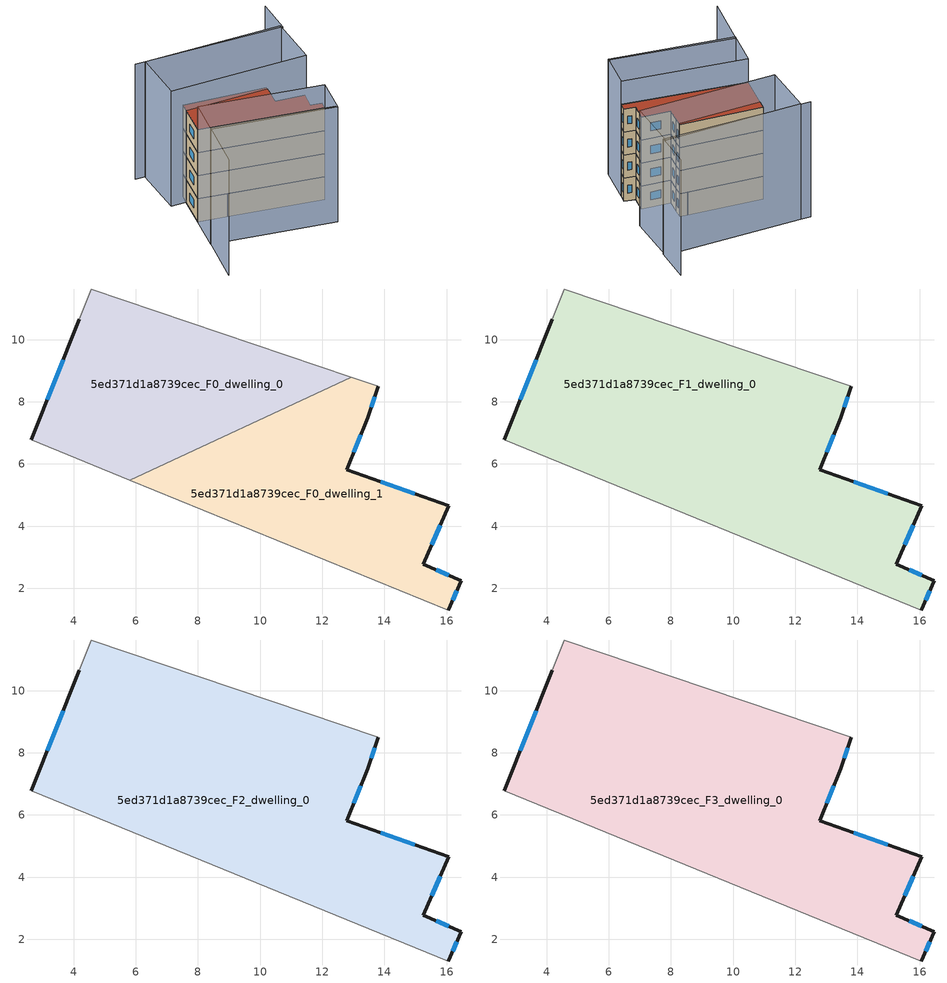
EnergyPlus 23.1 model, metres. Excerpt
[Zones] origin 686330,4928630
5ed371d1a8739cec_F0_dwelling_0
 floor ground (EU_floor_Construction): 12.93,8.79 4.58,11.63 4.19,10.65 2.64,6.78 5.81,5.48 z0
 wall outside (EU_wall_Construction): 2.64,6.78 4.19,10.65 z0:3
 wall adiabatic (EU_wall_Construction): 5.81,5.48 2.64,6.78 / 4.19,10.65 4.58,11.63 12.93,8.79 z0:3
 wall to 5ed371d1a8739cec_F0_dwelling_1 (EU_wall_Construction): 12.93,8.79 5.8,5.48 z0:3
 window (EU_Window_Construction): 3.15,8.07 3.67,9.36 z1:2
5ed371d1a8739cec_F0_dwelling_1
 floor ground (EU_floor_Construction): 16.06,1.3 16.48,2.24 15.26,2.77 16.07,4.66 12.79,5.81 13.46,7.49 13.8,8.5 12.93,8.79 5.81,5.48 z0
 wall outside (EU_wall_Construction): 13.8,8.5 13.46,7.49 12.79,5.81 16.07,4.66 15.26,2.77 16.48,2.24 16.06,1.3 z0:3
 wall adiabatic (EU_wall_Construction): 12.93,8.79 13.8,8.5 / 16.06,1.3 5.81,5.48 z0:3
 window (EU_Window_Construction): 13.69,8.16 13.57,7.83 / 13.24,6.93 13.01,6.37 / 13.88,5.43 14.98,5.04 / 15.8,4.03 15.53,3.4 / 15.66,2.59 16.07,2.42 / 16.34,1.93 16.2,1.61 z1:2
5ed371d1a8739cec_F1_dwelling_0
 floor to 5ed371d1a8739cec_F0_dwelling_0 (EU_floor_Construction): 12.93,8.79 4.58,11.63 4.19,10.65 2.64,6.78 5.81,5.48 z3
 floor to 5ed371d1a8739cec_F0_dwelling_1 (EU_floor_Construction): 16.06,1.3 16.48,2.24 15.26,2.77 16.07,4.66 12.78,5.81 13.46,7.49 13.8,8.5 12.93,8.79 5.81,5.48 z3
 wall outside (EU_wall_Construction): 2.64,6.78 4.19,10.65 / 13.8,8.5 13.46,7.49 12.79,5.81 16.07,4.66 15.26,2.77 16.48,2.24 16.06,1.3 z3:6
 wall adiabatic (EU_wall_Construction): 4.19,10.65 4.58,11.63 13.8,8.5 / 16.06,1.3 2.64,6.78 z3:6
 window (EU_Window_Construction): 3.15,8.07 3.67,9.36 / 13.69,8.16 13.57,7.83 / 13.24,6.93 13.01,6.37 / 13.88,5.43 14.98,5.04 / 15.8,4.03 15.53,3.4 / 15.66,2.59 16.07,2.42 / 16.34,1.93 16.2,1.61 z4:5
5ed371d1a8739cec_F2_dwelling_0
 floor to 5ed371d1a8739cec_F1_dwelling_0 (EU_floor_Construction): 16.06,1.3 16.48,2.24 15.26,2.77 16.07,4.66 12.78,5.81 13.46,7.49 13.8,8.5 4.58,11.63 4.19,10.65 2.64,6.78 z6
 wall outside (EU_wall_Construction): 2.64,6.78 4.19,10.65 / 13.8,8.5 13.46,7.49 12.79,5.81 16.07,4.66 15.26,2.77 16.48,2.24 16.06,1.3 z6:9
 wall adiabatic (EU_wall_Construction): 4.19,10.65 4.58,11.63 13.8,8.5 / 16.06,1.3 2.64,6.78 z6:9
 window (EU_Window_Construction): 3.15,8.07 3.67,9.36 / 13.69,8.16 13.57,7.83 / 13.24,6.93 13.01,6.37 / 13.88,5.43 14.98,5.04 / 15.8,4.03 15.53,3.4 / 15.66,2.59 16.07,2.42 / 16.34,1.93 16.2,1.61 z7:8
5ed371d1a8739cec_F3_dwelling_0
 floor to 5ed371d1a8739cec_F2_dwelling_0 (EU_floor_Construction): 16.06,1.3 16.48,2.24 15.26,2.77 16.07,4.66 12.78,5.81 13.46,7.49 13.8,8.5 4.58,11.63 4.19,10.65 2.64,6.78 z9
 wall outside (EU_wall_Construction): 2.64,6.78 4.19,10.65 / 13.8,8.5 13.46,7.49 12.79,5.81 16.07,4.66 15.26,2.77 16.48,2.24 16.06,1.3 z9:12
 wall adiabatic (EU_wall_Construction): 4.19,10.65 4.58,11.63 13.8,8.5 / 16.06,1.3 2.64,6.78 z9:12
 window (EU_Window_Construction): 3.15,8.07 3.67,9.36 / 13.69,8.16 13.57,7.83 / 13.24,6.93 13.01,6.37 / 13.88,5.43 14.98,5.04 / 15.8,4.03 15.53,3.4 / 15.66,2.59 16.07,2.42 / 16.34,1.93 16.2,1.61 z10:11
 roof outside (EU_roof_Construction): 13.8,8.5 13.46,7.49 12.79,5.81 16.07,4.66 15.26,2.77 16.48,2.24 16.06,1.3 2.64,6.78 4.19,10.65 4.58,11.63 z12
shading: -1.53,-3.43 1.03,2.75 / 1.03,2.75 14.27,-2.74 / 21.1,17.38 19.94,13.03 / 19.94,13.03 2.84,17.6 / 2.64,6.78 16.06,1.3 / 16.06,1.3 14.31,-2.97 / 14.31,-2.97 0.89,2.5 / 0.89,2.5 2.64,6.78 / 3.97,17.29 19.83,13.37 / 19.83,13.37 18.27,7.07 / 18.27,7.07 2.41,11 / 2.41,11 3.97,17.29 z0:15
[Building]
EU S2 Campaign: North Axis=0; Terrain=City; Solar Distribution=FullExterior
[Site:Location]
Bologna: Latitude=44.5; Longitude=11.25; Time Zone=1; Elevation=37
[SizingPeriod:WeatherFileDays]
AnnualSizingPeriod: Begin Month=1; Begin Day of Month=1; End Month=12; End Day of Month=31; Day of Week for Start Day=Monday; Use Weather File Daylight Saving Period=No; Use Weather File Rain and Snow Indicators=No
[MATERIAL]
EU_InternalMass_Material: Roughness=MediumRough; Thickness=0.1; Conductivity=1; Density=1800; Specific Heat=900; Thermal Absorptance=0.9; Solar Absorptance=0.7; Visible Absorptance=0.7
[MATERIAL:NOMASS] Roughness=MediumRough; Thermal Absorptance=0.9; Solar Absorptance=0.7; Visible Absorptance=0.7
Name | Thermal Resistance
EU_wall_NoMass | 0.937881
EU_roof_NoMass | 0.548572
EU_floor_NoMass | 0.71348
[WINDOWMATERIAL:SIMPLEGLAZINGSYSTEM]
EU_Window_SimpleGlazing: UFactor=4.25633; Solar Heat Gain Coefficient=0.85; Visible Transmittance=0.85
[CONSTRUCTION]
EU_wall_Construction: EU_wall_NoMass
EU_roof_Construction: EU_roof_NoMass
EU_floor_Construction: EU_floor_NoMass
EU_InternalMass_Construction: EU_InternalMass_Material
EU_Window_Construction: EU_Window_SimpleGlazing
[ZONE] Type=1; Multiplier=1; Ceiling Height=autocalculate; Floor Area=autocalculate; Part of Total Floor Area=Yes
Name | Volume
5ed371d1a8739cec_F0_dwelling_0 | 98.636
5ed371d1a8739cec_F1_dwelling_0; 5ed371d1a8739cec_F2_dwelling_0; 5ed371d1a8739cec_F3_dwelling_0 | 197.261
5ed371d1a8739cec_F0_dwelling_1 | 98.6316
[INTERNALMASS] Construction=EU_InternalMass_Construction
Name | Zone or ZoneList | Surface Area
5ed371d1a8739cec_F0_dwelling_0_EU_InternalMass | 5ed371d1a8739cec_F0_dwelling_0 | 32.8787
5ed371d1a8739cec_F0_dwelling_1_EU_InternalMass | 5ed371d1a8739cec_F0_dwelling_1 | 32.8773
5ed371d1a8739cec_F1_dwelling_0_EU_InternalMass | 5ed371d1a8739cec_F1_dwelling_0 | 65.753
5ed371d1a8739cec_F2_dwelling_0_EU_InternalMass | 5ed371d1a8739cec_F2_dwelling_0 | 65.753
5ed371d1a8739cec_F3_dwelling_0_EU_InternalMass | 5ed371d1a8739cec_F3_dwelling_0 | 65.753
[OTHEREQUIPMENT] Fuel Type=Electricity; Design Level Calculation Method=Watts/Area; Power per Zone Floor Area=1; Fraction Latent=0; Fraction Radiant=0; Fraction Lost=0; Carbon Dioxide Generation Rate=0; EndUse Subcategory=EU_Step8_InternalGains
Name | Zone or ZoneList or Space or SpaceList | Schedule
EU_Step8_InternalGain_5ed371d1a8739cec_F0_dwelling_0_f000 | 5ed371d1a8739cec_F0_dwelling_0 | EU_Step8_GainSchedule_5ed371d1a8739cec_F0_dwelling_0_f000
EU_Step8_InternalGain_5ed371d1a8739cec_F0_dwelling_1_f000 | 5ed371d1a8739cec_F0_dwelling_1 | EU_Step8_GainSchedule_5ed371d1a8739cec_F0_dwelling_1_f000
EU_Step8_InternalGain_5ed371d1a8739cec_F1_dwelling_0_f000 | 5ed371d1a8739cec_F1_dwelling_0 | EU_Step8_GainSchedule_5ed371d1a8739cec_F1_dwelling_0_f000
EU_Step8_InternalGain_5ed371d1a8739cec_F2_dwelling_0_f000 | 5ed371d1a8739cec_F2_dwelling_0 | EU_Step8_GainSchedule_5ed371d1a8739cec_F2_dwelling_0_f000
EU_Step8_InternalGain_5ed371d1a8739cec_F3_dwelling_0_f000 | 5ed371d1a8739cec_F3_dwelling_0 | EU_Step8_GainSchedule_5ed371d1a8739cec_F3_dwelling_0_f000
[ZONEVENTILATION:DESIGNFLOWRATE] Schedule=EU_AlwaysOn; Design Flow Rate Calculation Method=AirChanges/Hour; Air Changes per Hour=0.687892; Ventilation Type=Natural; Fan Pressure Rise=0; Fan Total Efficiency=1; Constant Term Coefficient=1; Temperature Term Coefficient=0; Velocity Term Coefficient=0; Velocity Squared Term Coefficient=0; Minimum Indoor Temperature=-100; Maximum Indoor Temperature=100; Delta Temperature=-100; Minimum Outdoor Temperature=-100; Maximum Outdoor Temperature=100; Maximum Wind Speed=40
Name | Zone or ZoneList or Space or SpaceList
EU_ConstantAir_5ed371d1a8739cec_F0_dwelling_0 | 5ed371d1a8739cec_F0_dwelling_0
EU_ConstantAir_5ed371d1a8739cec_F0_dwelling_1 | 5ed371d1a8739cec_F0_dwelling_1
EU_ConstantAir_5ed371d1a8739cec_F1_dwelling_0 | 5ed371d1a8739cec_F1_dwelling_0
EU_ConstantAir_5ed371d1a8739cec_F2_dwelling_0 | 5ed371d1a8739cec_F2_dwelling_0
EU_ConstantAir_5ed371d1a8739cec_F3_dwelling_0 | 5ed371d1a8739cec_F3_dwelling_0
[HVACTEMPLATE:THERMOSTAT] Constant Heating Setpoint=20; Constant Cooling Setpoint=50
EU_HeatOnly_5ed371d1a8739cec_F0_dwelling_0; EU_HeatOnly_5ed371d1a8739cec_F0_dwelling_1; EU_HeatOnly_5ed371d1a8739cec_F1_dwelling_0; EU_HeatOnly_5ed371d1a8739cec_F2_dwelling_0; EU_HeatOnly_5ed371d1a8739cec_F3_dwelling_0
[HVACTEMPLATE:ZONE:IDEALLOADSAIRSYSTEM] System Availability Schedule=EU_AlwaysOn; Maximum Heating Supply Air Temperature=50; Minimum Cooling Supply Air Temperature=13; Maximum Heating Supply Air Humidity Ratio=0.0156; Minimum Cooling Supply Air Humidity Ratio=0.0077; Heating Limit=NoLimit; Cooling Limit=NoLimit; Heating Availability Schedule=EU_AlwaysOn; Cooling Availability Schedule=EU_CoolingOff; Dehumidification Control Type=ConstantSensibleHeatRatio; Cooling Sensible Heat Ratio=0.7; Dehumidification Setpoint=60; Humidification Control Type=None; Humidification Setpoint=30; Outdoor Air Method=None; Outdoor Air Flow Rate per Person=0.00944; Outdoor Air Flow Rate per Zone Floor Area=0; Outdoor Air Flow Rate per Zone=0; Demand Controlled Ventilation Type=None; Outdoor Air Economizer Type=NoEconomizer; Heat Recovery Type=None; Sensible Heat Recovery Effectiveness=0.7; Latent Heat Recovery Effectiveness=0.65
Name | Template Thermostat
5ed371d1a8739cec_F0_dwelling_0 | EU_HeatOnly_5ed371d1a8739cec_F0_dwelling_0
5ed371d1a8739cec_F0_dwelling_1 | EU_HeatOnly_5ed371d1a8739cec_F0_dwelling_1
5ed371d1a8739cec_F1_dwelling_0 | EU_HeatOnly_5ed371d1a8739cec_F1_dwelling_0
5ed371d1a8739cec_F2_dwelling_0 | EU_HeatOnly_5ed371d1a8739cec_F2_dwelling_0
5ed371d1a8739cec_F3_dwelling_0 | EU_HeatOnly_5ed371d1a8739cec_F3_dwelling_0
[SIZING:ZONE] Zone Cooling Design Supply Air Temperature Input Method=SupplyAirTemperature; Zone Cooling Design Supply Air Temperature=13; Zone Heating Design Supply Air Temperature Input Method=SupplyAirTemperature; Zone Heating Design Supply Air Temperature=50; Zone Cooling Design Supply Air Humidity Ratio=0.008; Zone Heating Design Supply Air Humidity Ratio=0.008; Cooling Design Air Flow Method=DesignDay; Cooling Design Air Flow Rate=0; Cooling Minimum Air Flow per Zone Floor Area=0.000762; Cooling Minimum Air Flow=0; Cooling Minimum Air Flow Fraction=0.2; Heating Design Air Flow Method=DesignDay; Heating Design Air Flow Rate=0; Heating Maximum Air Flow per Zone Floor Area=0.002032; Heating Maximum Air Flow=0.141576; Heating Maximum Air Flow Fraction=0.3; Account for Dedicated Outdoor Air System=No; Dedicated Outdoor Air System Control Strategy=NeutralSupplyAir; Dedicated Outdoor Air Low Setpoint Temperature for Design=autosize; Dedicated Outdoor Air High Setpoint Temperature for Design=autosize; Zone Load Sizing Method=Sensible Load Only No Latent Load; Zone Latent Cooling Design Supply Air Humidity Ratio Input Method=HumidityRatioDifference; Zone Cooling Design Supply Air Humidity Ratio Difference=0.005; Zone Latent Heating Design Supply Air Humidity Ratio Input Method=HumidityRatioDifference; Zone Humidification Design Supply Air Humidity Ratio Difference=0.005
5ed371d1a8739cec_F0_dwelling_0; 5ed371d1a8739cec_F0_dwelling_1; 5ed371d1a8739cec_F1_dwelling_0; 5ed371d1a8739cec_F2_dwelling_0; 5ed371d1a8739cec_F3_dwelling_0
[SCHEDULE:CONSTANT]
Name | Hourly Value
EU_AlwaysOn | 1
EU_CoolingOff | 0
[SCHEDULE:FILE] Column Number=1; Rows to Skip at Top=0; Number of Hours of Data=8760; Column Separator=Comma; Interpolate to Timestep=No; Minutes per Item=60; Adjust Schedule for Daylight Savings=Yes
Name | File
EU_Step8_GainSchedule_5ed371d1a8739cec_F0_dwelling_0_f000 | ../../schedules/5ed371d1a8739cec/5ed371d1a8739cec_F0_dwelling_0_f000_gain.csv
EU_Step8_GainSchedule_5ed371d1a8739cec_F0_dwelling_1_f000 | ../../schedules/5ed371d1a8739cec/5ed371d1a8739cec_F0_dwelling_1_f000_gain.csv
EU_Step8_GainSchedule_5ed371d1a8739cec_F1_dwelling_0_f000 | ../../schedules/5ed371d1a8739cec/5ed371d1a8739cec_F1_dwelling_0_f000_gain.csv
EU_Step8_GainSchedule_5ed371d1a8739cec_F2_dwelling_0_f000 | ../../schedules/5ed371d1a8739cec/5ed371d1a8739cec_F2_dwelling_0_f000_gain.csv
EU_Step8_GainSchedule_5ed371d1a8739cec_F3_dwelling_0_f000 | ../../schedules/5ed371d1a8739cec/5ed371d1a8739cec_F3_dwelling_0_f000_gain.csv
